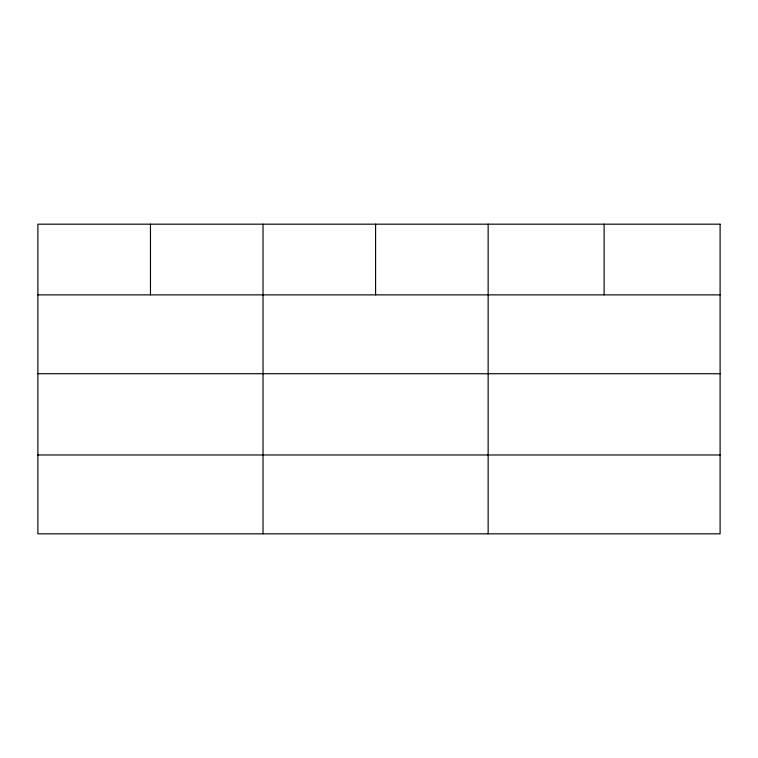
<?xml version="1.0" encoding="UTF-8"?>
<svg xmlns="http://www.w3.org/2000/svg" width="758" height="758" viewBox="0 0 758 758"><rect width="100%" height="100%" fill="white"/><g stroke="black" fill="none" stroke-linecap="round" stroke-linejoin="round"><path stroke-width="1.14" d="M37.9 294.871L720.1 294.871M37.9 373.722L720.1 373.722M37.9 454.971L720.1 454.971M604.126 224.178L604.126 294.871M488.152 224.178L488.152 533.822M375.589 224.178L375.589 294.871M263.026 224.178L263.026 533.822M150.463 224.178L150.463 294.871M720.1 224.178L37.9 224.178L37.9 533.822L720.1 533.822L720.1 224.178"/></g></svg>
